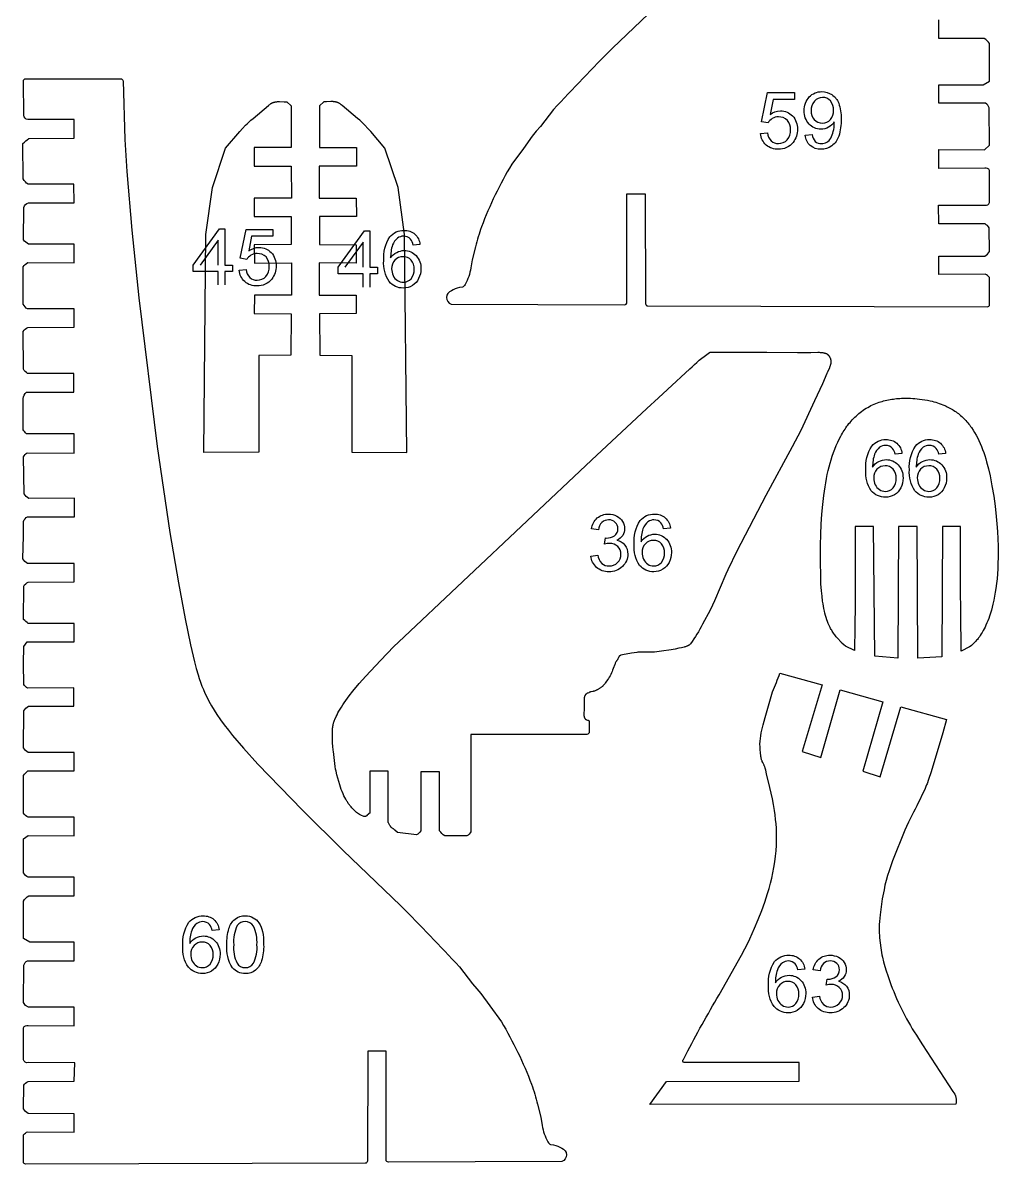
# Model space of a CAD drawing. Extents: x -344 to 77, y -230 to 818.
# Drawn here: x -101.3 to 71.1, y 324.3 to 525.9 of the extents above; entities that cross this region are included whole.
import ezdxf

# ---------------------------------------------------------------- set-up
doc = ezdxf.new("R2010")
doc.units = 0
doc.layers.add('LAYER_1', color=18, linetype='CONTINUOUS')
doc.layers.add('LETTERS', color=1, linetype='CONTINUOUS')

msp = doc.modelspace()

# ---------------------------------------------------------------- linework, layer by layer
at = {"layer": 'LAYER_1'}
for points in [[(13.06, 531.17), (2.89, 521.44, 0.00663), (-7.52, 510.61), (-9.82, 507.61), (-10.58, 506.74), (-11.29, 505.88), (-12.86, 503.71), (-14.92, 500.91, 0.044486), (-20.26, 489.85, 0.020365), (-21.34, 486.33), (-21.89, 484.05), (-22.15, 482.61, -0.094544), (-23.16, 479.67, -0.11946), (-23.63, 479.19), (-24.16, 479.15, 0.081134), (-25.59, 478.56, 0.706943), (-25.63, 476.21), (5.04, 476.11, 0.413928), (5.45, 476.51), (5.45, 495.7), (8.68, 495.7), (8.74, 476.3, 0.405335), (9.15, 475.9), (69.15, 475.74, 0.416069), (69.56, 476.15), (69.55, 480.92, 0.131534), (68.78, 481.48), (60.58, 481.43), (60.58, 484.67), (68.71, 484.69, 0.138139), (69.57, 485.53), (69.52, 489.68, 0.128075), (68.76, 490.37), (60.58, 490.39), (60.51, 493.67), (68.73, 493.69, 0.414067), (69.57, 494.17), (69.56, 499.81, 0.413875), (68.71, 500.22), (60.59, 500.16), (60.58, 503.5)], [(60.58, 503.5), (68.68, 503.48), (69.56, 504.3), (69.5, 510.89, 0.19865), (68.83, 511.7), (60.6, 511.7), (60.62, 514.98), (68.41, 514.98), (69.56, 515.63), (69.56, 522.23, 0.155509), (68.63, 523.12), (60.57, 523.15), (60.58, 526.43)], [(-92.25, 352.02), (-100.35, 352), (-100.89, 352.31), (-101.23, 352.82), (-101.17, 359.41, -0.198806), (-100.51, 360.21), (-92.28, 360.21), (-92.29, 363.49), (-100.08, 363.49), (-101.23, 364.14), (-101.23, 370.75, -0.155646), (-100.3, 371.64), (-92.24, 371.66), (-92.25, 374.95), (-100.41, 374.96, -0.142937), (-101.21, 375.72), (-101.22, 377.57), (-101.22, 381.75), (-100.4, 382.3), (-92.25, 382.28), (-92.27, 385.58), (-100.39, 385.58, -0.153989), (-101.25, 386.28), (-101.21, 387.81), (-101.22, 392.91, -0.073742), (-100.45, 393.74), (-92.24, 393.73), (-92.26, 396.99), (-100.4, 396.99, -0.122435), (-101.25, 397.81), (-101.18, 404.34, -0.119146), (-100.33, 405.19), (-92.32, 405.18), (-92.33, 408.39), (-100.5, 408.38, -0.164146), (-101.18, 409.03), (-101.24, 412.72), (-101.14, 415.74), (-100.58, 416.54), (-92.26, 416.55), (-92.29, 419.79), (-100.38, 419.8, -0.076017), (-101.2, 420.49), (-101.18, 426.39, -0.150912), (-100.38, 427.1), (-92.26, 427.15), (-92.27, 430.4), (-100.52, 430.37, -0.108459), (-101.35, 431.18), (-101.22, 435.25), (-101.25, 437.81, -0.205517), (-100.49, 438.63), (-92.23, 438.64), (-92.22, 441.93), (-100.28, 441.89, -0.154456), (-101.12, 442.67), (-101.24, 449.22, -0.119249), (-100.55, 449.95), (-92.27, 449.9), (-92.27, 453.27), (-100.67, 453.31, -0.132088), (-101.26, 454.01), (-101.31, 459.52, -0.18171), (-100.69, 460.66), (-92.31, 460.66), (-92.31, 463.96), (-100.5, 463.95, -0.154165), (-101.22, 464.73), (-101.27, 471.36, -0.150756), (-100.48, 472.1), (-92.28, 472.11), (-92.27, 475.36), (-100.5, 475.36, -0.142416), (-101.27, 476.19), (-101.27, 482.79, -0.150871), (-100.48, 483.56), (-92.25, 483.52), (-92.26, 486.81), (-100.33, 486.81, -0.136819), (-101.22, 487.59), (-101.19, 493.28, -0.194867), (-100.35, 494.12), (-92.26, 494.12), (-92.34, 497.38), (-100.43, 497.38, -0.095724), (-101.27, 498.34), (-101.32, 504.56, -0.024418), (-100.3, 505.48), (-92.25, 505.55), (-92.25, 508.8), (-100.45, 508.83, -0.413809), (-101.16, 509.57), (-101.23, 515.63, -0.414363), (-100.82, 516.03), (-84.04, 516.03, -0.397904), (-83.63, 515.65), (-83.33, 505.3), (-82.96, 499.63), (-82.09, 489.25), (-80.86, 477.34), (-77.58, 451.07), (-75.33, 435.86), (-73.84, 426.94), (-72.67, 420.63), (-71.72, 416.04), (-71, 413), (-70.7, 411.85), (-70.37, 410.71), (-70.16, 410.05), (-69.93, 409.39), (-69.68, 408.74), (-69.41, 408.1), (-69.14, 407.47), (-68.84, 406.84), (-68.44, 406.04), (-68, 405.25), (-67.54, 404.48), (-67.06, 403.72), (-66.42, 402.79), (-65.74, 401.87), (-65.01, 400.93), (-64.26, 400), (-62.33, 397.75), (-59.77, 394.94), (-51.89, 386.83), (-44.73, 379.68), (-34.56, 369.96, -0.006641), (-24.15, 359.13), (-21.85, 356.12), (-21.09, 355.25), (-20.38, 354.4), (-18.81, 352.23), (-16.75, 349.42, -0.044491), (-11.41, 338.37, -0.020472), (-10.33, 334.85), (-9.78, 332.57), (-9.52, 331.12, 0.094611), (-8.51, 328.19, 0.119314), (-8.04, 327.71), (-7.51, 327.67, -0.081326), (-6.08, 327.08, -0.707068), (-6.04, 324.73), (-36.71, 324.62, -0.413697), (-37.12, 325.03), (-37.12, 344.22), (-40.35, 344.22), (-40.41, 324.82, -0.404323), (-40.82, 324.42), (-100.82, 324.26, -0.416907), (-101.23, 324.67), (-101.22, 329.43, -0.131594), (-100.45, 329.99), (-92.25, 329.94), (-92.25, 333.18), (-100.38, 333.21, -0.138144), (-101.25, 334.05), (-101.19, 338.2, -0.128067), (-100.43, 338.89), (-92.25, 338.91), (-92.18, 342.18), (-100.4, 342.2, -0.413981), (-101.25, 342.69), (-101.23, 348.33, -0.414213), (-100.38, 348.74), (-92.26, 348.68), (-92.25, 352.02)], [(-40.01, 393.67), (-40.01, 386.27), (-40.02, 386.26), (-40.04, 386.26), (-40.05, 386.25), (-40.07, 386.24), (-40.08, 386.23), (-40.1, 386.22), (-40.11, 386.22), (-40.13, 386.21), (-40.14, 386.2), (-40.15, 386.19), (-40.17, 386.18), (-40.18, 386.17), (-40.21, 386.15), (-40.23, 386.13), (-40.25, 386.1), (-40.28, 386.08), (-40.32, 386.04), (-40.46, 385.9), (-40.48, 385.87), (-40.5, 385.85), (-40.52, 385.83), (-40.55, 385.81), (-40.56, 385.8), (-40.57, 385.79), (-40.58, 385.78), (-40.6, 385.77), (-40.61, 385.77), (-40.62, 385.76), (-40.64, 385.75), (-40.65, 385.74), (-40.66, 385.73), (-40.68, 385.73), (-40.69, 385.72), (-40.71, 385.71), (-40.72, 385.71), (-40.74, 385.7), (-40.75, 385.7), (-40.77, 385.69), (-40.78, 385.69), (-40.8, 385.68), (-40.82, 385.68), (-40.84, 385.67), (-40.84, 385.67), (-40.84, 385.67), (-40.84, 385.67), (-40.85, 385.67), (-40.85, 385.67), (-40.85, 385.67), (-40.86, 385.67), (-40.87, 385.67), (-40.88, 385.67), (-40.88, 385.67), (-40.89, 385.68), (-40.91, 385.68), (-40.93, 385.68), (-40.95, 385.68), (-40.97, 385.69), (-41.01, 385.7), (-41.06, 385.71), (-41.16, 385.74), (-41.49, 385.85), (-41.84, 386.02), (-42, 386.14), (-42.33, 386.41), (-42.35, 386.42), (-42.75, 386.78), (-42.9, 386.93), (-43.05, 387.07), (-43.19, 387.22), (-43.32, 387.38), (-43.42, 387.5), (-43.52, 387.62), (-43.62, 387.75), (-43.71, 387.88), (-43.8, 388), (-43.89, 388.14), (-43.97, 388.27), (-44.06, 388.4), (-44.24, 388.72), (-44.41, 389.03), (-44.57, 389.36), (-44.72, 389.68), (-44.88, 390.08), (-45.04, 390.47), (-45.18, 390.87), (-45.32, 391.27), (-45.5, 391.87), (-45.67, 392.47), (-45.82, 393.07), (-45.96, 393.67), (-46, 393.87), (-46.04, 394.07), (-46.11, 394.5), (-46.44, 397.14), (-46.48, 397.39), (-46.51, 397.64), (-46.53, 397.89), (-46.56, 398.14), (-46.56, 398.28), (-46.57, 398.42), (-46.62, 400.28), (-46.62, 400.62), (-46.62, 400.8), (-46.61, 400.97), (-46.6, 401.14), (-46.58, 401.32), (-46.56, 401.49), (-46.54, 401.66), (-46.51, 401.83), (-46.49, 401.92), (-46.47, 402), (-46.45, 402.09), (-46.42, 402.17), (-46.4, 402.26), (-46.37, 402.34), (-46.31, 402.51), (-46.25, 402.68), (-46.18, 402.84), (-45.96, 403.33), (-45.8, 403.67), (-45.63, 404), (-45.45, 404.32), (-45.27, 404.65), (-45.03, 405.03), (-44.78, 405.41), (-44.53, 405.79), (-44.27, 406.16), (-43.64, 407.01), (-42.99, 407.84), (-41.88, 409.17), (-40.73, 410.47), (-38.11, 413.27), (-35.76, 415.71), (-34.95, 416.49), (-0.82, 448.63), (8.96, 457.75), (11.02, 459.65), (12.61, 461.1), (12.61, 461.1), (16.59, 464.76, -0.04726), (20.03, 467.64), (20.09, 467.68), (20.11, 467.69), (20.12, 467.7), (20.14, 467.7), (20.16, 467.71), (20.17, 467.72), (20.18, 467.72), (20.19, 467.72), (20.2, 467.73), (20.21, 467.73), (20.22, 467.73), (20.23, 467.73), (20.24, 467.74), (20.24, 467.74), (20.25, 467.74), (20.26, 467.74), (20.27, 467.74), (20.28, 467.74), (20.29, 467.74), (30.2, 467.74), (35.59, 467.68), (37.56, 467.67), (37.66, 467.67), (37.75, 467.66), (37.95, 467.66), (39.2, 467.7), (39.41, 467.7), (39.61, 467.69), (39.72, 467.69), (39.82, 467.68), (39.92, 467.67), (40.02, 467.65), (40.11, 467.64), (40.21, 467.62), (40.31, 467.6), (40.36, 467.59), (40.4, 467.57), (40.45, 467.56), (40.5, 467.55), (40.54, 467.53), (40.59, 467.51), (40.63, 467.5), (40.68, 467.48), (40.72, 467.46), (40.77, 467.44), (40.79, 467.43), (40.81, 467.42), (40.83, 467.41), (40.84, 467.39), (40.86, 467.38), (40.88, 467.37), (40.9, 467.36), (40.92, 467.34), (40.94, 467.33), (40.95, 467.31), (40.97, 467.3), (40.99, 467.28), (41, 467.27), (41.02, 467.25), (41.04, 467.23), (41.05, 467.22), (41.07, 467.2), (41.08, 467.18), (41.11, 467.15), (41.14, 467.11), (41.17, 467.07), (41.19, 467.03), (41.22, 466.99), (41.24, 466.95), (41.26, 466.92), (41.29, 466.86), (41.32, 466.81), (41.35, 466.75), (41.37, 466.69), (41.39, 466.64), (41.42, 466.58), (41.44, 466.52), (41.45, 466.46), (41.47, 466.4), (41.48, 466.34), (41.49, 466.31), (41.49, 466.28), (41.5, 466.25), (41.5, 466.22), (41.51, 466.19), (41.51, 466.15), (41.51, 466.12), (41.52, 466.09), (41.52, 466.06), (41.52, 466.03), (41.52, 466), (41.52, 465.97), (41.52, 465.94), (41.52, 465.91), (41.51, 465.88), (41.51, 465.84), (41.51, 465.81), (41.5, 465.78), (41.5, 465.75), (41.49, 465.72), (41.48, 465.65), (41.47, 465.59), (41.45, 465.53), (41.43, 465.46), (41.41, 465.4), (41.39, 465.34), (41.37, 465.27), (41.34, 465.21), (41.29, 465.08), (41.24, 464.96), (40.89, 464.21), (40.84, 464.09), (40.81, 464.03), (40.79, 463.97), (40.01, 462.14), (38.63, 459.1), (36.18, 453.91), (34.67, 451.01), (29.99, 442.41), (24.89, 432.57), (23.28, 429.24), (22.93, 428.47), (20.93, 423.77), (20.58, 423), (20.16, 422.15), (18.82, 419.65, -0.037929), (16.7, 416.22), (16.68, 416.21), (16.58, 416.08), (16.57, 416.08), (16.57, 416.08), (16.57, 416.07), (16.56, 416.07), (16.56, 416.06), (16.55, 416.06), (16.44, 415.95), (16.42, 415.94), (16.41, 415.93), (16.41, 415.93), (16.4, 415.92), (16.39, 415.92), (16.38, 415.91), (16.37, 415.91), (16.34, 415.89), (16.3, 415.87), (16.26, 415.85), (16.22, 415.83), (16.18, 415.81), (16.14, 415.79), (16.1, 415.78), (16.06, 415.76), (15.94, 415.72), (15.82, 415.68), (15.7, 415.65), (15.58, 415.61), (15.12, 415.5), (14.65, 415.4), (13.96, 415.27), (13.27, 415.15), (11.58, 414.89), (10.73, 414.78), (10.31, 414.74), (9.88, 414.71), (9.59, 414.7), (9.29, 414.7), (8.1, 414.71), (7.81, 414.71), (7.51, 414.7), (7.36, 414.69), (7.2, 414.67), (6.29, 414.56), (4.68, 414.26), (4.46, 414.2), (4.42, 414.19), (4.39, 414.18), (4.36, 414.16), (4.33, 414.15), (4.31, 414.15), (4.3, 414.14), (4.28, 414.13), (4.27, 414.12), (4.25, 414.12), (4.24, 414.11), (4.22, 414.1), (4.21, 414.09), (4.2, 414.08), (4.18, 414.07), (4.17, 414.06), (4.17, 414.06), (4.16, 414.05), (4.15, 414.04), (4.14, 414.04), (4.13, 414.03), (4.13, 414.02), (4.12, 414.01), (4.11, 414.01), (4.11, 414), (4.1, 413.99), (4.09, 413.98), (4.08, 413.97), (4.07, 413.95), (4.05, 413.93), (4.04, 413.91), (4.03, 413.9), (4.02, 413.88), (4.01, 413.86), (4, 413.84), (3.98, 413.8), (3.87, 413.56), (3.85, 413.52), (3.84, 413.5), (3.83, 413.48), (3.82, 413.46), (3.8, 413.44), (3.79, 413.41), (3.77, 413.39), (3.67, 413.26), (3.64, 413.22), (3.62, 413.19), (3.61, 413.17), (3.59, 413.15), (3.58, 413.12), (3.52, 413.01), (3.46, 412.89), (3.4, 412.78), (3.35, 412.66), (3.31, 412.55), (3.02, 411.81, -0.07021), (2.04, 409.85), (1.72, 409.39), (1.61, 409.23), (1.55, 409.15), (1.49, 409.08), (1.43, 409.01), (1.37, 408.94), (1.31, 408.87), (1.24, 408.8), (1.21, 408.77), (1.18, 408.73), (1.14, 408.7), (1.11, 408.67), (1.02, 408.6), (0.94, 408.54), (0.85, 408.47), (0.77, 408.41), (0.68, 408.35), (0.59, 408.29), (0.5, 408.23), (0.41, 408.18), (0.31, 408.12), (0.22, 408.07), (0.12, 408.02), (0.03, 407.98), (-0.07, 407.93), (-0.17, 407.89), (-0.27, 407.85), (-0.37, 407.82), (-0.39, 407.81), (-0.41, 407.8), (-0.44, 407.8), (-0.46, 407.79), (-0.51, 407.78), (-0.56, 407.77), (-0.86, 407.71), (-0.91, 407.7), (-0.96, 407.69), (-1, 407.68), (-1.03, 407.68), (-1.05, 407.67), (-1.07, 407.66), (-1.1, 407.65), (-1.12, 407.64), (-1.14, 407.64), (-1.3, 407.56), (-1.47, 407.49), (-1.51, 407.47), (-1.55, 407.45), (-1.59, 407.42), (-1.63, 407.4), (-1.67, 407.37), (-1.7, 407.35), (-1.74, 407.32), (-1.78, 407.29), (-1.8, 407.27), (-1.82, 407.26), (-1.84, 407.24), (-1.86, 407.22), (-1.87, 407.2), (-1.89, 407.18), (-1.91, 407.16), (-1.92, 407.15), (-1.92, 407.14), (-1.93, 407.13), (-1.94, 407.12), (-1.95, 407.11), (-1.95, 407.09), (-1.96, 407.08), (-1.97, 407.07), (-1.98, 407.06), (-1.98, 407.05), (-1.99, 407.04), (-1.99, 407.02), (-2, 407.01), (-2, 407), (-2.01, 406.99), (-2.01, 406.98), (-2.02, 406.96), (-2.02, 406.95), (-2.04, 406.91), (-2.05, 406.88), (-2.06, 406.84), (-2.07, 406.8), (-2.07, 406.76), (-2.08, 406.72), (-2.08, 406.68), (-2.09, 406.64), (-2.09, 406.62), (-2.09, 406.59), (-2.09, 406.54), (-2.09, 406.38), (-2.09, 406.33), (-2.09, 406.3), (-2.09, 406.28), (-2.09, 406.25), (-2.09, 406.22), (-2.13, 405.64), (-2.13, 404.93), (-2.12, 404.87), (-2.12, 404.81), (-2.12, 404.75), (-2.12, 404.68), (-2.11, 404.62), (-2.12, 404.56), (-2.15, 403.91), (-2.15, 403.78), (-2.15, 403.72), (-2.15, 403.66), (-2.15, 403.59), (-2.14, 403.53), (-2.14, 403.47), (-2.13, 403.44), (-2.13, 403.41), (-2.12, 403.38), (-2.12, 403.35), (-2.11, 403.32), (-2.1, 403.29), (-2.09, 403.26), (-2.09, 403.23), (-2.08, 403.2), (-2.07, 403.18), (-2.06, 403.15), (-2.05, 403.12), (-2.03, 403.09), (-2.02, 403.07), (-2.01, 403.04), (-1.99, 403.01), (-1.98, 402.98), (-1.96, 402.96), (-1.96, 402.95), (-1.95, 402.95), (-1.95, 402.94), (-1.95, 402.94), (-1.94, 402.93), (-1.94, 402.93), (-1.93, 402.92), (-1.93, 402.92), (-1.93, 402.91), (-1.92, 402.91), (-1.92, 402.91), (-1.91, 402.9), (-1.91, 402.9), (-1.9, 402.89), (-1.9, 402.89), (-1.89, 402.88), (-1.89, 402.88), (-1.88, 402.88), (-1.87, 402.87), (-1.86, 402.86), (-1.85, 402.86), (-1.84, 402.85), (-1.83, 402.84), (-1.82, 402.84), (-1.8, 402.83), (-1.79, 402.83), (-1.78, 402.82), (-1.76, 402.81), (-1.73, 402.8), (-1.7, 402.79), (-1.51, 402.73), (-1.49, 402.73), (-1.46, 402.72), (-1.44, 402.71), (-1.43, 402.7), (-1.41, 402.7), (-1.4, 402.69), (-1.39, 402.68), (-1.38, 402.68), (-1.37, 402.67), (-1.36, 402.67), (-1.35, 402.66), (-1.34, 402.65), (-1.33, 402.65), (-1.33, 402.64), (-1.32, 402.64), (-1.32, 402.64), (-1.31, 402.63), (-1.31, 402.63), (-1.3, 402.62), (-1.3, 402.62), (-1.29, 402.62), (-1.29, 402.61), (-1.29, 402.61), (-1.28, 402.6), (-1.28, 402.6), (-1.27, 402.59), (-1.27, 402.59), (-1.27, 402.58), (-1.26, 402.58), (-1.26, 402.57), (-1.26, 402.57), (-1.25, 402.56), (-1.25, 402.56), (-1.25, 402.55), (-1.23, 400.66, -0.468156), (-1.63, 400.18), (-22.12, 400.18), (-22.12, 383, -0.077936), (-22.83, 382.24), (-26.76, 382.24, -0.068155), (-27.68, 383.18), (-27.7, 393.59), (-30.98, 393.59), (-31, 383.18, -0.182809), (-31.76, 382.44), (-35.13, 382.85), (-35.58, 383.28), (-35.66, 383.35), (-35.74, 383.42), (-35.76, 383.44), (-35.79, 383.46), (-35.82, 383.48), (-36.04, 383.63), (-36.07, 383.65), (-36.1, 383.67), (-36.13, 383.7), (-36.14, 383.71), (-36.15, 383.72), (-36.17, 383.73), (-36.18, 383.74), (-36.19, 383.76), (-36.2, 383.77), (-36.23, 383.79), (-36.25, 383.82), (-36.27, 383.85), (-36.29, 383.87), (-36.31, 383.9), (-36.33, 383.92), (-36.37, 383.98), (-36.4, 384.03), (-36.44, 384.09), (-36.5, 384.21), (-36.7, 384.56), (-36.73, 384.62), (-36.77, 384.67), (-36.77, 393.67), (-40.01, 393.67)], [(56.9, 413.63), (56.75, 436.9), (53.46, 436.9), (53.32, 413.64), (49.26, 414), (49.02, 436.9), (45.81, 436.9, -0.005632), (45.68, 415.03), (44.09, 415.79), (43.82, 416.01), (43.45, 416.33), (43.37, 416.4), (43.31, 416.47), (43.27, 416.5), (43.24, 416.54), (42.72, 417.14), (42.46, 417.44), (42.21, 417.76), (42.09, 417.92), (41.98, 418.08), (41.86, 418.24), (41.75, 418.41), (41.65, 418.58), (41.55, 418.75), (41.45, 418.92), (41.36, 419.1), (41.2, 419.43), (41.05, 419.77), (40.91, 420.12), (40.79, 420.46), (40.66, 420.84), (40.55, 421.22), (40.45, 421.61), (40.36, 421.99), (40.27, 422.42), (40.19, 422.84), (40.12, 423.27), (40.05, 423.7), (39.94, 424.63), (39.85, 425.57), (39.76, 426.79), (39.71, 428.01), (39.65, 430.83), (39.66, 433.65), (39.71, 435.5), (39.79, 437.34), (39.9, 439.09), (40.06, 440.83), (40.24, 442.38), (40.47, 443.93), (40.59, 444.66), (40.73, 445.38), (40.88, 446.1), (41.04, 446.82), (41.2, 447.46), (41.37, 448.09), (41.55, 448.72), (41.75, 449.34), (41.96, 449.97), (42.2, 450.6), (42.45, 451.22), (42.72, 451.83), (42.98, 452.36), (43.25, 452.88), (43.39, 453.14), (43.54, 453.39), (43.69, 453.64), (43.85, 453.89), (44.01, 454.14), (44.18, 454.38), (44.35, 454.62), (44.53, 454.85), (44.71, 455.09), (44.89, 455.31), (45.08, 455.54), (45.28, 455.76), (45.5, 455.99), (45.73, 456.22), (45.96, 456.44), (46.2, 456.66), (46.44, 456.87), (46.69, 457.07), (46.95, 457.26), (47.21, 457.45), (47.48, 457.63), (47.75, 457.8), (48.03, 457.96), (48.31, 458.12), (48.59, 458.27), (48.88, 458.41), (49.18, 458.54), (49.47, 458.66), (49.74, 458.76), (50.02, 458.86), (50.29, 458.95), (50.57, 459.03), (50.84, 459.11), (51.12, 459.18), (51.4, 459.25), (51.69, 459.3), (51.97, 459.36), (52.26, 459.4), (52.55, 459.44), (52.84, 459.48), (53.13, 459.51), (53.42, 459.54), (53.71, 459.56), (54, 459.57), (54.39, 459.58), (54.79, 459.58), (55.19, 459.58), (55.58, 459.57), (55.98, 459.55), (56.37, 459.52), (56.77, 459.48), (57.16, 459.44), (57.64, 459.38), (58.12, 459.31), (58.59, 459.23), (59.06, 459.13), (59.39, 459.05), (59.72, 458.97), (60.04, 458.88), (60.37, 458.78), (60.68, 458.67), (61, 458.56), (61.32, 458.44), (61.63, 458.31), (61.86, 458.2), (62.09, 458.09), (62.32, 457.97), (62.55, 457.85), (62.77, 457.72), (62.99, 457.59), (63.21, 457.46), (63.43, 457.31), (63.64, 457.17), (63.84, 457.02), (64.05, 456.86), (64.25, 456.7), (64.44, 456.53), (64.64, 456.36), (64.82, 456.19), (65.01, 456.01), (65.19, 455.82), (65.37, 455.62), (65.55, 455.43), (65.72, 455.23), (65.89, 455.02), (66.05, 454.82), (66.21, 454.6), (66.36, 454.39), (66.65, 453.96), (66.92, 453.52), (67.17, 453.08), (67.42, 452.62), (67.67, 452.11), (67.91, 451.58), (68.13, 451.05), (68.34, 450.52), (68.53, 449.98), (68.71, 449.44), (68.88, 448.89), (69.04, 448.34), (69.36, 447.1), (69.65, 445.86), (69.99, 444.08), (70.29, 442.29), (70.54, 440.49), (70.75, 438.69), (70.87, 437.38), (70.97, 436.06), (71.03, 434.75), (71.07, 433.43), (71.09, 432.43), (71.08, 431.43), (71.05, 430.43), (71, 429.43), (70.95, 428.56), (70.88, 427.7), (70.78, 426.85), (70.67, 425.99), (70.57, 425.29), (70.45, 424.59), (70.31, 423.9), (70.16, 423.21), (70.03, 422.67), (69.88, 422.14), (69.73, 421.61), (69.56, 421.08), (69.41, 420.68), (69.26, 420.27), (69.1, 419.88), (68.93, 419.48), (68.78, 419.16), (68.62, 418.84), (68.45, 418.52), (68.27, 418.21), (68.1, 417.93), (67.92, 417.65), (67.82, 417.51), (67.73, 417.38), (67.63, 417.24), (67.53, 417.12), (67.4, 416.96), (67.27, 416.82), (67.14, 416.67), (67, 416.52), (66.86, 416.38), (66.72, 416.24), (66.58, 416.11), (66.43, 415.98), (66.41, 415.96), (66.38, 415.94), (66.34, 415.9), (66.29, 415.86), (66.03, 415.68), (64.55, 414.91, -0.003539), (64.41, 436.9), (61.27, 436.9), (61.15, 413.89), (56.9, 413.63)], [(32.49, 411.02), (39.95, 408.94), (36.42, 397.19), (39.76, 396.09), (43.16, 408.04), (50.68, 405.94), (47.15, 393.68), (50.25, 392.7), (53.89, 405.05), (61.93, 402.81), (61.28, 400.46), (59.22, 393.59), (58.78, 392.23), (58.51, 391.48), (58.44, 391.3), (58.3, 390.96), (58.15, 390.64), (56.69, 387.56), (56.41, 387), (56.12, 386.45), (55.62, 385.5), (55.23, 384.71), (54.86, 383.92), (54.58, 383.26), (52.42, 377.84), (52.09, 376.98), (51.79, 376.11), (51.51, 375.24), (51.26, 374.35), (51.16, 373.96), (51.07, 373.56), (50.9, 372.75), (50.6, 371.14), (50.38, 369.74), (50.21, 368.33), (50.1, 367.16), (50.06, 366.58), (50.05, 366.28), (50.05, 365.99), (50.05, 365.55), (50.07, 365.12), (50.09, 364.68), (50.12, 364.24), (50.2, 363.37), (50.31, 362.51), (50.37, 362.09), (50.44, 361.67), (50.52, 361.26), (50.61, 360.84), (50.81, 360.02), (51.03, 359.21), (51.28, 358.4), (51.55, 357.6), (52.13, 356, 0.059751), (56.99, 346.49), (57.72, 345.35), (63.07, 337.11, -0.228007), (63.62, 334.84), (9.52, 334.83), (12.46, 338.88), (35.91, 338.91), (35.91, 342.2), (15.57, 342.2, -0.71076), (15.47, 342.74), (15.86, 343.59, -0.011945), (21.74, 354.19), (25.7, 361.2), (26.29, 362.29), (26.75, 363.19), (27.18, 364.1), (28, 365.95), (28.67, 367.5), (29.29, 369.08), (29.83, 370.57), (30.32, 372.09), (30.59, 372.98), (30.83, 373.89), (31.05, 374.8), (31.25, 375.72), (31.44, 376.69), (31.6, 377.67), (31.73, 378.65), (31.82, 379.64), (31.88, 380.63), (31.91, 381.62), (31.91, 382.61), (31.88, 383.6), (31.82, 384.39), (31.74, 385.18), (31.65, 385.97), (31.53, 386.76), (31.36, 387.78), (31.17, 388.8), (30.95, 389.82), (30.71, 390.83), (30.12, 393.2), (29.98, 393.88), (29.94, 394.05), (29.89, 394.22), (29.87, 394.3), (29.84, 394.38), (29.81, 394.47), (29.77, 394.56), (29.74, 394.64), (29.7, 394.73), (29.45, 395.24), (29.37, 395.41), (29.34, 395.5), (29.3, 395.58), (29.27, 395.67), (29.26, 395.72), (29.24, 395.76), (29.22, 395.84), (29.2, 395.91), (29.19, 395.98), (29.17, 396.06), (29.16, 396.14), (29.14, 396.21), (29.12, 396.36), (29.05, 396.98, -0.089901), (29.3, 400.93), (29.52, 401.86), (29.53, 401.87), (29.87, 403.15), (29.87, 403.15), (31.2, 407.71, 0.02275), (32.49, 411.02)]]:
    msp.add_lwpolyline(points, format="xyb", dxfattribs=at)
for points in [[(-53.91, 511.22), (-53.9, 503.9), (-60.47, 503.88), (-60.45, 500.61), (-53.89, 500.56), (-53.87, 494.93), (-60.42, 494.94), (-60.44, 491.67), (-53.93, 491.67), (-53.92, 486.76), (-60.42, 486.7), (-60.39, 483.46), (-53.87, 483.49), (-53.86, 477.82), (-60.39, 477.82), (-60.42, 474.56), (-53.9, 474.51), (-53.99, 467.21), (-59.63, 467.16), (-59.63, 450.04), (-69.37, 450.01), (-68.97, 488.54), (-67.84, 496.81), (-65.5, 503.75), (-63, 506.68), (-62.49, 507.25), (-61.96, 507.8), (-61.69, 508.08), (-61.41, 508.34), (-61.03, 508.69), (-60.65, 509.02), (-57.91, 511.32), (-57.77, 511.43), (-57.7, 511.49), (-57.63, 511.54), (-57.55, 511.59), (-57.48, 511.64), (-57.44, 511.66), (-57.41, 511.69), (-57.37, 511.71), (-57.33, 511.73), (-57.29, 511.75), (-57.26, 511.77), (-57.22, 511.79), (-57.18, 511.8), (-57.14, 511.82), (-57.11, 511.83), (-57.07, 511.85), (-57.03, 511.86), (-57, 511.87), (-56.96, 511.88), (-56.92, 511.89), (-56.89, 511.9), (-56.85, 511.91), (-56.81, 511.92), (-56.74, 511.93), (-56.66, 511.95), (-56.58, 511.96), (-56.51, 511.97), (-56.43, 511.97), (-56.35, 511.98), (-56.27, 511.98), (-56.11, 511.98), (-55.95, 511.98), (-55.15, 511.94), (-54.99, 511.93), (-54.83, 511.93), (-54.76, 511.93), (-54.68, 511.94), (-53.91, 511.22)], [(-48.91, 511.22), (-48.92, 503.9), (-42.35, 503.88), (-42.38, 500.61), (-48.94, 500.56), (-48.95, 494.93), (-42.4, 494.94), (-42.38, 491.67), (-48.89, 491.67), (-48.9, 486.76), (-42.4, 486.7), (-42.43, 483.46), (-48.95, 483.49), (-48.96, 477.82), (-42.43, 477.82), (-42.4, 474.56), (-48.92, 474.51), (-48.83, 467.21), (-43.2, 467.16), (-43.2, 450.04), (-33.45, 450.01), (-33.86, 488.54), (-34.98, 496.81), (-37.33, 503.75), (-39.82, 506.68), (-40.33, 507.25), (-40.86, 507.8), (-41.13, 508.08), (-41.41, 508.34), (-41.79, 508.69), (-42.17, 509.02), (-44.91, 511.32), (-45.05, 511.43), (-45.12, 511.49), (-45.2, 511.54), (-45.27, 511.59), (-45.34, 511.64), (-45.38, 511.66), (-45.42, 511.69), (-45.45, 511.71), (-45.49, 511.73), (-45.53, 511.75), (-45.57, 511.77), (-45.61, 511.79), (-45.64, 511.8), (-45.68, 511.82), (-45.72, 511.83), (-45.75, 511.85), (-45.79, 511.86), (-45.83, 511.87), (-45.86, 511.88), (-45.9, 511.89), (-45.94, 511.9), (-45.97, 511.91), (-46.01, 511.92), (-46.09, 511.93), (-46.16, 511.95), (-46.24, 511.96), (-46.32, 511.97), (-46.4, 511.97), (-46.47, 511.98), (-46.55, 511.98), (-46.71, 511.98), (-46.87, 511.98), (-47.67, 511.94), (-47.83, 511.93), (-47.99, 511.93), (-48.07, 511.93), (-48.15, 511.94), (-48.91, 511.22)]]:
    msp.add_lwpolyline(points, dxfattribs=at)
at = {"layer": 'LETTERS'}
for points in [[(29.09, 506.34), (30.3, 506.46, 0.172827), (30.95, 505.06, 0.19315), (32.25, 504.59, 0.222694), (33.79, 505.26, 0.190048), (34.39, 507.03, 0.196067), (33.82, 508.68, 0.214435), (32.25, 509.29, 0.140394), (31.15, 509, 0.122103), (30.42, 508.26), (29.27, 508.44), (30.3, 513.57), (35.05, 513.57), (35.05, 512.36), (31.28, 512.36), (30.76, 509.74, -0.161043), (32.59, 510.37, -0.21325), (34.73, 509.46, -0.200352), (35.6, 507.13, -0.172468), (34.82, 504.78, -0.244519), (32.24, 503.57, -0.190188), (30.06, 504.32, -0.194762), (29.09, 506.34)], [(36.98, 506.04), (38.19, 506.16, 0.166693), (38.75, 504.96, 0.189901), (39.82, 504.59, 0.271367), (41.49, 505.53, 0.070359), (41.93, 506.69, 0.061052), (42.11, 508.18), (42.1, 508.43, -0.124963), (41.11, 507.48, -0.133015), (39.74, 507.12, -0.214712), (37.65, 508.02, -0.19836), (36.8, 510.38, -0.200018), (37.69, 512.82, -0.212988), (39.91, 513.75, -0.149189), (41.68, 513.22, -0.150589), (42.89, 511.73, -0.096672), (43.31, 508.92, -0.084583), (42.9, 505.88, -0.151782), (41.67, 504.16, -0.162389), (39.76, 503.57, -0.187715), (37.87, 504.21, -0.187552), (36.98, 506.04)], [(41.98, 510.44, 0.188792), (41.43, 512.11, 0.223569), (40.05, 512.72, 0.222824), (38.6, 512.06, 0.190504), (38.01, 510.34, 0.19933), (38.57, 508.8, 0.213795), (40.02, 508.2, 0.217138), (41.43, 508.8, 0.194331), (41.98, 510.44)], [(-63.08, 482.19), (-61.87, 482.31, 0.172827), (-61.22, 480.91, 0.19315), (-59.92, 480.44, 0.222694), (-58.38, 481.11, 0.190048), (-57.78, 482.88, 0.196067), (-58.35, 484.54, 0.214435), (-59.92, 485.14, 0.140394), (-61.02, 484.86, 0.122103), (-61.75, 484.12), (-62.9, 484.3), (-61.87, 489.42), (-57.12, 489.42), (-57.12, 488.21), (-60.89, 488.21), (-61.41, 485.6, -0.161043), (-59.58, 486.23, -0.21325), (-57.44, 485.32, -0.200352), (-56.57, 482.98, -0.172468), (-57.35, 480.63, -0.244519), (-59.93, 479.42, -0.190188), (-62.11, 480.18, -0.194762), (-63.08, 482.19)], [(-31.14, 486.76), (-32.35, 486.64, 0.126501), (-32.81, 487.69, 0.214441), (-34.04, 488.21, 0.155606), (-35.09, 487.88, 0.132823), (-35.98, 486.66, 0.091829), (-36.32, 484.36, -0.131952), (-35.24, 485.35, -0.119806), (-33.91, 485.68, -0.213787), (-31.82, 484.78, -0.199696), (-30.96, 482.45, -0.118427), (-31.37, 480.71, -0.143669), (-32.48, 479.48, -0.139573), (-34.08, 479.05, -0.230165), (-36.57, 480.18, -0.173379), (-37.53, 483.89, -0.167201), (-36.46, 488.09, -0.237815), (-33.96, 489.23, -0.187038), (-32.04, 488.58, -0.188201), (-31.14, 486.76)], [(-36.14, 482.45, 0.112533), (-35.87, 481.25, 0.144169), (-35.13, 480.38, 0.145127), (-34.08, 480.08, 0.22507), (-32.72, 480.7, 0.187105), (-32.17, 482.39, 0.1924), (-32.71, 484, 0.219238), (-34.13, 484.59, 0.208392), (-35.56, 484, 0.204963), (-36.14, 482.45)], [(54.08, 449.81), (52.87, 449.69, 0.126501), (52.41, 450.73, 0.214441), (51.18, 451.26, 0.155606), (50.12, 450.93, 0.132823), (49.24, 449.7, 0.091829), (48.89, 447.41, -0.131952), (49.97, 448.4, -0.119806), (51.31, 448.73, -0.213787), (53.4, 447.83, -0.199696), (54.26, 445.5, -0.118427), (53.85, 443.76, -0.143669), (52.74, 442.53, -0.139573), (51.14, 442.1, -0.230165), (48.65, 443.23, -0.173379), (47.69, 446.94, -0.167201), (48.75, 451.14, -0.237815), (51.26, 452.28, -0.187038), (53.18, 451.62, -0.188201), (54.08, 449.81)], [(61.79, 449.81), (60.58, 449.69, 0.126501), (60.12, 450.73, 0.214441), (58.89, 451.26, 0.155606), (57.83, 450.93, 0.132823), (56.95, 449.7, 0.091829), (56.61, 447.41, -0.131952), (57.69, 448.4, -0.119806), (59.02, 448.73, -0.213787), (61.11, 447.83, -0.199696), (61.97, 445.5, -0.118427), (61.56, 443.76, -0.143669), (60.45, 442.53, -0.139573), (58.85, 442.1, -0.230165), (56.36, 443.23, -0.173379), (55.4, 446.94, -0.167201), (56.46, 451.14, -0.237815), (58.97, 452.28, -0.187038), (60.89, 451.62, -0.188201), (61.79, 449.81)], [(49.08, 445.5, 0.112533), (49.35, 444.3, 0.144169), (50.09, 443.43, 0.145127), (51.14, 443.12, 0.22507), (52.5, 443.75, 0.187105), (53.05, 445.43, 0.1924), (52.51, 447.05, 0.219238), (51.09, 447.64, 0.208392), (49.66, 447.05, 0.204963), (49.08, 445.5)], [(56.79, 445.5, 0.112533), (57.06, 444.3, 0.144169), (57.8, 443.43, 0.145127), (58.85, 443.12, 0.22507), (60.21, 443.75, 0.187105), (60.76, 445.43, 0.1924), (60.22, 447.05, 0.219238), (58.8, 447.64, 0.208392), (57.37, 447.05, 0.204963), (56.79, 445.5)], [(-0.91, 431.7), (0.29, 431.88, 0.157208), (1.01, 430.41, 0.190824), (2.29, 429.95, 0.207035), (3.8, 430.55, 0.206792), (4.39, 432.02, 0.21215), (3.83, 433.4, 0.201438), (2.4, 433.94, 0.06086), (1.51, 433.81), (1.65, 434.89), (1.85, 434.88, 0.150126), (3.23, 435.29, 0.267883), (3.85, 436.54, 0.212216), (3.39, 437.65, 0.201176), (2.22, 438.09, 0.194147), (1.03, 437.65, 0.171909), (0.42, 436.34), (-0.79, 436.52, -0.176006), (0.22, 438.43, -0.185359), (2.17, 439.11, -0.121536), (3.66, 438.76, -0.143029), (4.69, 437.8, -0.137196), (5.05, 436.52, -0.148173), (4.71, 435.34, -0.143231), (3.69, 434.49, -0.172968), (5.08, 433.65, -0.174942), (5.6, 432.04, -0.2139), (4.65, 429.84, -0.199954), (2.25, 428.93, -0.190219), (0.08, 429.7, -0.194452), (-0.91, 431.7)], [(13.13, 436.64), (11.92, 436.52, 0.126501), (11.46, 437.56, 0.214441), (10.23, 438.09, 0.155606), (9.17, 437.76, 0.132823), (8.29, 436.53, 0.091829), (7.95, 434.24, -0.131952), (9.03, 435.23, -0.119806), (10.36, 435.56, -0.213787), (12.45, 434.66, -0.199696), (13.31, 432.33, -0.118427), (12.9, 430.59, -0.143669), (11.79, 429.36, -0.139573), (10.19, 428.93, -0.230165), (7.7, 430.05, -0.173379), (6.74, 433.76, -0.167201), (7.81, 437.97, -0.237815), (10.31, 439.11, -0.187038), (12.23, 438.45, -0.188201), (13.13, 436.64)], [(8.13, 432.33, 0.112533), (8.4, 431.13, 0.144169), (9.14, 430.25, 0.145127), (10.19, 429.95, 0.22507), (11.55, 430.57, 0.187105), (12.1, 432.26, 0.1924), (11.56, 433.88, 0.219238), (10.14, 434.47, 0.208392), (8.71, 433.88, 0.204963), (8.13, 432.33)], [(-66.66, 365.66), (-67.86, 365.54, 0.126501), (-68.33, 366.59, 0.214441), (-69.55, 367.11, 0.155606), (-70.61, 366.78, 0.132823), (-71.49, 365.55, 0.091829), (-71.84, 363.26, -0.131952), (-70.76, 364.25, -0.119806), (-69.42, 364.58, -0.213787), (-67.34, 363.68, -0.199696), (-66.48, 361.35, -0.118427), (-66.88, 359.61, -0.143669), (-67.99, 358.38, -0.139573), (-69.59, 357.95, -0.230165), (-72.08, 359.08, -0.173379), (-73.05, 362.79, -0.167201), (-71.98, 366.99, -0.237815), (-69.48, 368.13, -0.187038), (-67.56, 367.48, -0.188201), (-66.66, 365.66)], [(-65.27, 363.04, -0.078342), (-64.91, 365.9, -0.147096), (-63.83, 367.56, -0.173322), (-62.02, 368.13, -0.121798), (-60.6, 367.81, -0.136635), (-59.6, 366.88, -0.076386), (-58.99, 365.39, -0.060311), (-58.77, 363.04, -0.077662), (-59.13, 360.19, -0.14731), (-60.21, 358.52, -0.173974), (-62.02, 357.95, -0.235882), (-64.29, 358.96, -0.160537), (-65.27, 363.04)], [(-64.07, 363.04, 0.139824), (-63.48, 359.77, 0.54057), (-60.56, 359.77, 0.13964), (-59.97, 363.04, 0.137543), (-60.56, 366.3, 0.254896), (-62.04, 367.11, 0.250497), (-63.43, 366.4, 0.139009), (-64.07, 363.04)], [(-71.66, 361.35, 0.112533), (-71.39, 360.15, 0.144169), (-70.64, 359.28, 0.145127), (-69.6, 358.98, 0.22507), (-68.23, 359.6, 0.187105), (-67.68, 361.29, 0.1924), (-68.23, 362.9, 0.219238), (-69.65, 363.49, 0.208392), (-71.07, 362.9, 0.204963), (-71.66, 361.35)], [(36.88, 358.71), (35.67, 358.59, 0.126501), (35.21, 359.63, 0.214441), (33.99, 360.16, 0.155606), (32.93, 359.83, 0.132823), (32.05, 358.6, 0.091829), (31.7, 356.31, -0.131952), (32.78, 357.3, -0.119806), (34.12, 357.63, -0.213787), (36.2, 356.73, -0.199696), (37.06, 354.4, -0.118427), (36.66, 352.66, -0.143669), (35.55, 351.43, -0.139573), (33.95, 351, -0.230165), (31.46, 352.13, -0.173379), (30.49, 355.84, -0.167201), (31.56, 360.04, -0.237815), (34.06, 361.18, -0.187038), (35.98, 360.52, -0.188201), (36.88, 358.71)], [(38.27, 353.77), (39.47, 353.95, 0.157208), (40.19, 352.48, 0.190824), (41.47, 352.02, 0.207035), (42.97, 352.62, 0.206792), (43.57, 354.09, 0.21215), (43, 355.47, 0.201438), (41.57, 356.02, 0.06086), (40.69, 355.88), (40.83, 356.96), (41.02, 356.95, 0.150126), (42.41, 357.36, 0.267883), (43.02, 358.61, 0.212216), (42.57, 359.72, 0.201176), (41.39, 360.16, 0.194147), (40.2, 359.72, 0.171909), (39.59, 358.41), (38.39, 358.59, -0.176006), (39.39, 360.5, -0.185359), (41.35, 361.18, -0.121536), (42.83, 360.83, -0.143029), (43.87, 359.87, -0.137196), (44.23, 358.59, -0.148173), (43.88, 357.41, -0.143231), (42.86, 356.57, -0.172968), (44.26, 355.72, -0.174942), (44.77, 354.12, -0.2139), (43.82, 351.91, -0.199954), (41.42, 351, -0.190219), (39.25, 351.77, -0.194452), (38.27, 353.77)], [(31.88, 354.4, 0.112533), (32.15, 353.2, 0.144169), (32.9, 352.33, 0.145127), (33.94, 352.02, 0.22507), (35.31, 352.65, 0.187105), (35.86, 354.33, 0.1924), (35.31, 355.95, 0.219238), (33.89, 356.54, 0.208392), (32.47, 355.95, 0.204963), (31.88, 354.4)]]:
    msp.add_lwpolyline(points, format="xyb", dxfattribs=at)
for points in [[(-66.81, 479.6), (-66.81, 481.95), (-71.21, 481.95), (-71.21, 483.09), (-66.57, 489.54), (-65.61, 489.54), (-65.61, 483.09), (-64.28, 483.09), (-64.28, 481.95), (-65.61, 481.95), (-65.61, 479.6)], [(-41.2, 479.23), (-41.2, 481.58), (-45.6, 481.58), (-45.6, 482.73), (-40.96, 489.17), (-40, 489.17), (-40, 482.73), (-38.67, 482.73), (-38.67, 481.58), (-40, 481.58), (-40, 479.23)], [(-66.81, 483.09), (-66.81, 487.53), (-70.01, 483.09)], [(-41.2, 482.73), (-41.2, 487.16), (-44.39, 482.73)]]:
    msp.add_lwpolyline(points, dxfattribs=at)

doc.saveas('drawing.dxf')
